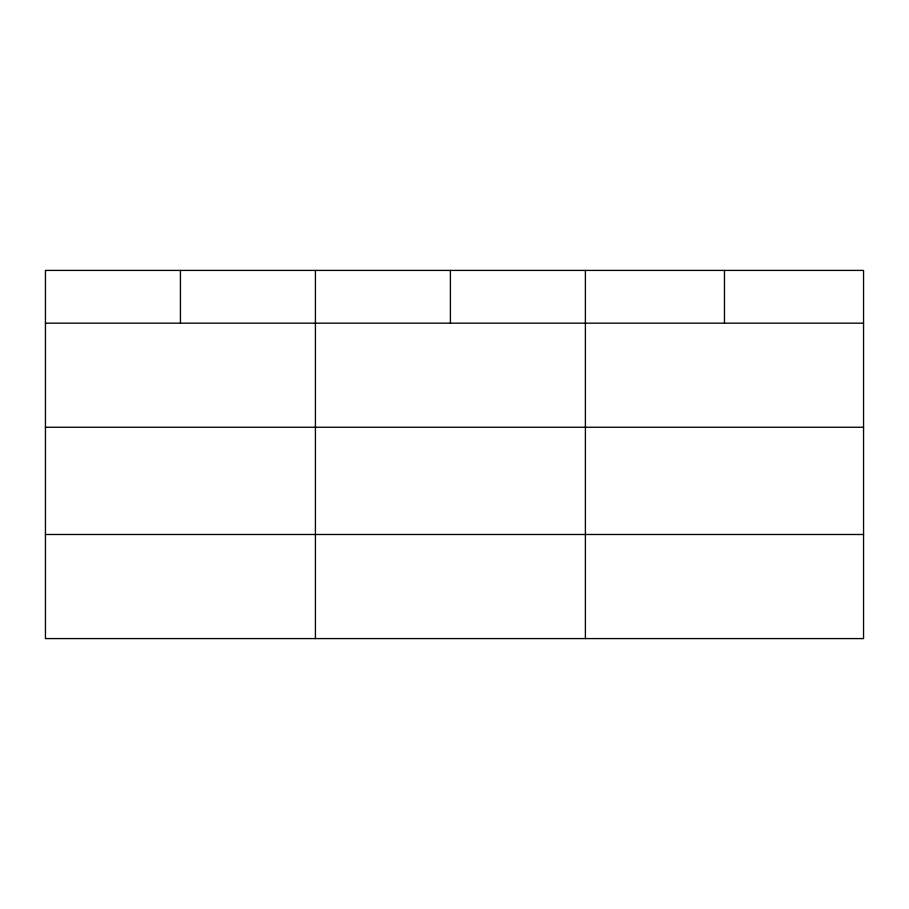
<?xml version="1.0" encoding="UTF-8"?>
<svg xmlns="http://www.w3.org/2000/svg" width="909" height="909" viewBox="0 0 909 909"><rect width="100%" height="100%" fill="white"/><g stroke="black" fill="none" stroke-linecap="round" stroke-linejoin="round"><path stroke-width="1.36" d="M863.55 427.253L863.55 270.416L45.45 270.416L45.45 638.584L863.55 638.584L863.55 427.253L45.45 427.253M45.45 323.172L863.55 323.172M45.45 534.492L863.55 534.492M724.473 270.416L724.473 323.172M585.396 270.416L585.396 638.584M450.409 270.416L450.409 323.172M315.423 270.416L315.423 638.584M180.437 270.416L180.437 323.172"/></g></svg>
